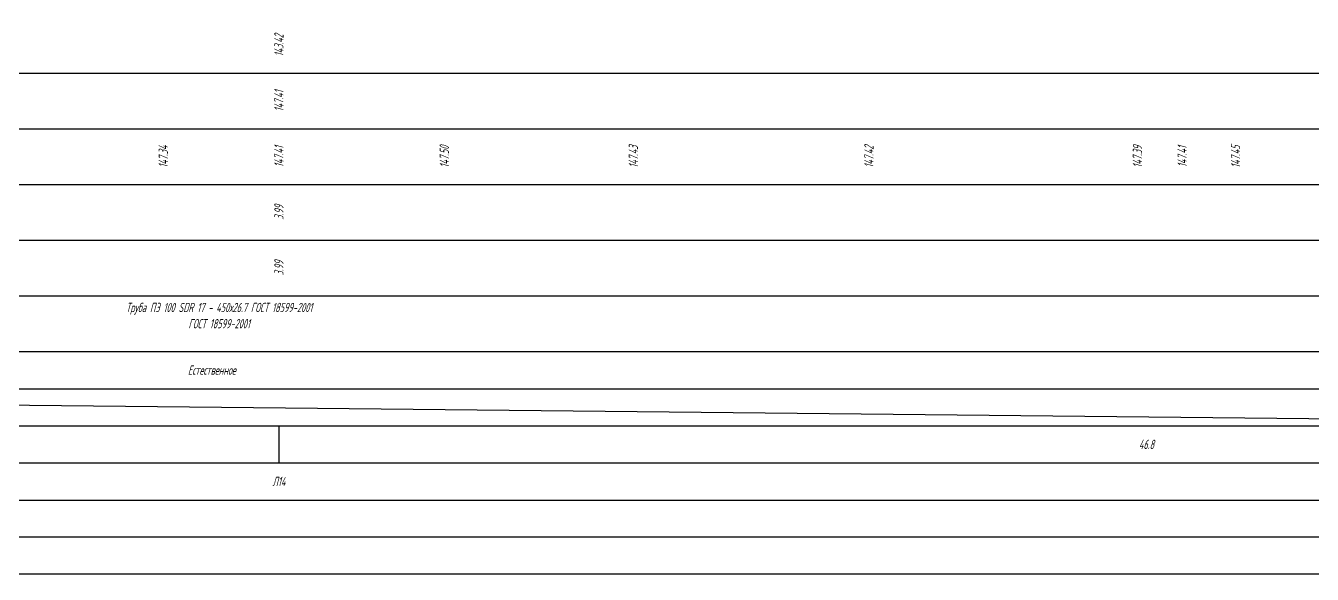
# Model space of a CAD drawing. Header units: metres. Extents: x -30 to 1753, y -860 to 400.
# Drawn here: x 541.8 to 888.6, y -860 to -712.2 of the extents above; entities that cross this region are included whole.
import ezdxf
from ezdxf.enums import TextEntityAlignment as Align

# ---------------------------------------------------------------- set-up
doc = ezdxf.new("R2010")
doc.units = ezdxf.units.M
doc.header["$LTSCALE"] = 0.2
doc.layers.add('ПС-НВК-Деталировка', color=7, linetype='Continuous', lineweight=25)
doc.layers.add('Таблица', color=7, linetype='Continuous')
doc.styles.get("Standard").update_dxf_attribs({"font": 'SPDS.shx', "width": 0.7, "oblique": 15, "height": 3})

msp = doc.modelspace()

# ---------------------------------------------------------------- linework, layer by layer
at = {"layer": 'ПС-НВК-Деталировка', "color": 0}
for points in [[(-30, -440), (1456, -440), (1456, -860), (-30, -860)], [(1451, -850), (-10, -850), (-10, -445), (1451, -445)]]:
    msp.add_lwpolyline(points, close=True, dxfattribs=at)
at = {"layer": 'Таблица'}
for p, q in [((85.028, -725), (1094.842, -725)), ((85.028, -740), (1094.842, -740)), ((85.028, -755), (1094.842, -755)), ((85.028, -770), (1094.842, -770)), ((85.028, -785), (1094.842, -785)), ((85.028, -800), (1094.842, -800)), ((85.028, -810), (1094.842, -810)), ((110.051, -810), (1077.834, -820)), ((85.028, -820), (1094.842, -820)), ((610.051, -820), (610.051, -830)), ((85.028, -830), (1094.842, -830)), ((85.028, -840), (1094.842, -840))]:
    msp.add_line(p, q, dxfattribs=at)

# ---------------------------------------------------------------- texts
at = {"layer": 'Таблица', "oblique": 15, "width": 0.7}
for s, p in [('143.42', (610.051, -717.5)), ('147.41', (610.051, -732.5)), ('147.34', (578.877, -747.5)), ('147.41', (610.051, -747.5)), ('147.41', (610.051, -747.5)), ('147.50', (654.636, -747.5)), ('147.43', (705.614, -747.5)), ('147.42', (769.107, -747.5)), ('147.39', (841.508, -747.5)), ('147.41', (853.558, -747.5)), ('147.45', (867.943, -747.5)), ('3.99', (610.051, -762.5)), ('3.99', (610.051, -777.5))]:
    msp.add_text(s, height=2.5, rotation=90, dxfattribs=at).set_placement(p, align=Align.MIDDLE_CENTER)
msp.add_text('Труба ПЭ 100 SDR 17 - 450х26.7 ГОСТ 18599-2001', height=2.5, dxfattribs=at).set_placement((593.942, -789.375), align=Align.CENTER)
for s, p in [('ГОСТ 18599-2001', (593.942, -792.5)), ('Естественное ', (592.485, -805)), ('46.8', (843.942, -825)), ('Л14', (610.051, -835))]:
    msp.add_text(s, height=2.5, dxfattribs=at).set_placement(p, align=Align.MIDDLE_CENTER)

doc.saveas('drawing.dxf')
